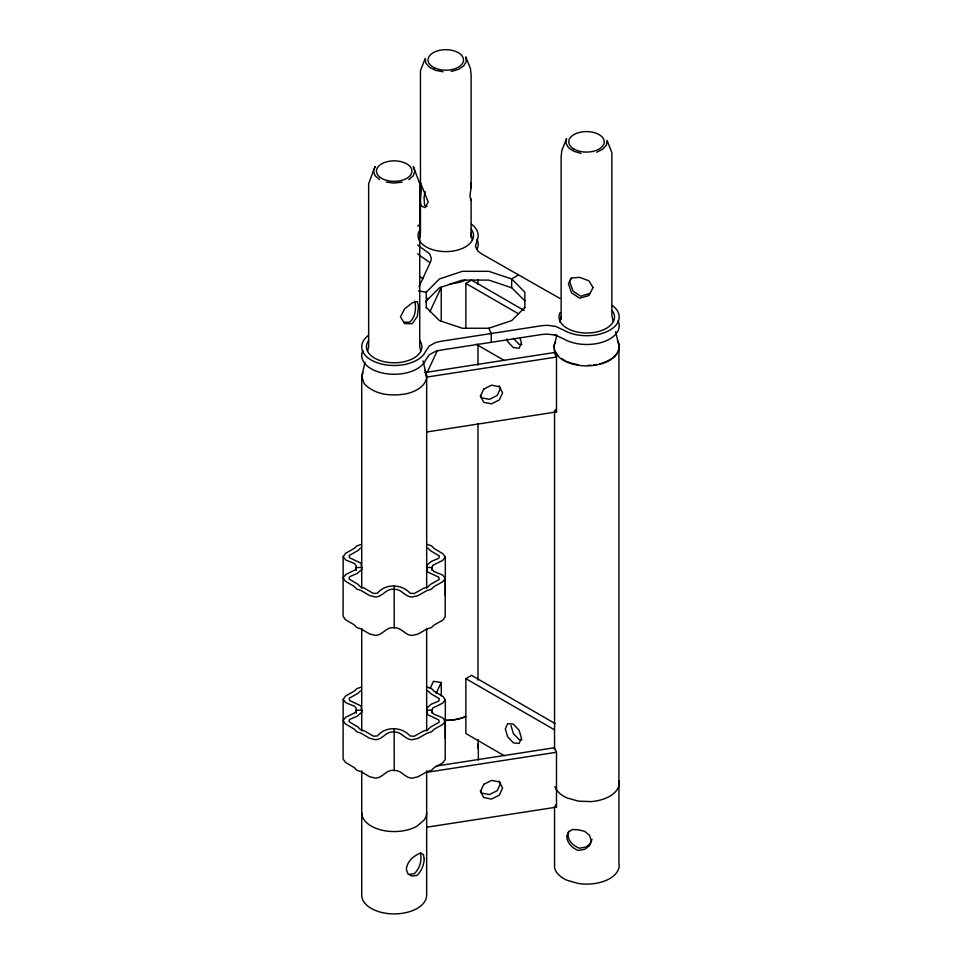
<?xml version="1.0" encoding="UTF-8"?>
<svg xmlns="http://www.w3.org/2000/svg" width="962" height="962" viewBox="0 0 962 962"><rect width="100%" height="100%" fill="white"/><g stroke="black" fill="none" stroke-linecap="round" stroke-linejoin="round"><path stroke-width="1.44" d="M478.282 739.694L477.946 748.448L477.549 746.115M420.454 183.862L420.502 182.828L428.222 202.044L425.18 207.648L421.103 205.94C418.71 198.545 422.967 190.957 420.454 183.862L420.454 70.563L425.264 58.381L425.793 63.035L429.365 67.22L435.437 70.286L443.085 71.789M451.142 71.489L458.381 69.42L463.708 65.921L466.293 61.508L465.776 56.854L470.454 68.663L471.115 74.411L471.115 187.71L469.949 195.587L471.067 200.553L470.454 198.304M425.12 191.366L424.05 197.631L424.603 205.399L427.128 206.457M365.019 362.289L361.724 376.407L361.724 588.191M367.652 350.998L368.65 346.765L368.65 183.646L375.072 166.534L373.496 171.104L375.072 175.673L379.557 179.557M556.866 334.98L555.194 342.135A32.467 18.747 0 0 0 584.114 365.825A32.467 18.747 0 0 0 618.722 344.817L615.632 331.71M559.872 322.126L561.207 316.414M419.083 239.502L420.454 233.682L420.454 195.671M568.903 831.24L568.013 834.09C567.917 840.956 573.376 845.971 579.377 848.195L585.822 847.053L590.548 843.433L591.991 839.273M362.963 372.823L361.724 376.407L364.189 383.585C374.783 395.178 392.039 396.452 406.625 393.735A32.467 18.747 0 0 0 424.939 370.37M418.975 286.76L430.687 261.52L431.373 258.297L429.485 253.583L422.847 248.809A32.419 18.711 0 0 1 417.7 244.937M425.865 302.405L427.765 298.316M429.87 311.784L441.257 287.253L441.257 321.368M427.332 372.138L437.457 350.324M430.303 688.095L433.465 681.276L441.257 682.479L441.257 695.839M436.195 693.386L441.257 682.479M571.332 277.994L569.564 281.241L573.015 291.137L580.651 296.2L589.922 293.362M427.2 544.432L431.649 545.959L434.175 548.568L443.085 553.859L445.322 557.226L442.616 560.485L432.708 565.343L432.106 567.484L432.166 569.348L433.862 571.488L442.676 575.048L445.214 578.342L445.214 616.774L442.821 620.105L434.151 624.975L431.493 627.549L426.972 629.004L417.821 634.15L411.976 635.437C404.894 635.353 401.455 627.08 394.216 627.813C386.399 626.226 382.888 635.365 375.408 635.377L369.624 633.994L361.195 628.98L356.734 627.452L354.22 624.843L345.31 619.552L343.073 616.185L343.169 556.649L345.574 553.306L354.244 548.436L356.89 545.875L361.423 544.408M427.2 687.157L431.649 688.684L434.175 691.293L443.085 696.584L445.322 699.951L442.616 703.21L432.708 708.068L432.106 710.209L432.166 712.072L433.862 714.213L442.676 717.772L445.214 721.067L445.214 759.487L442.821 762.83L434.151 767.7L431.493 770.273L426.972 771.728L417.821 776.863L411.976 778.162C404.894 778.078 401.455 769.804 394.216 770.526C386.399 768.939 382.888 778.09 375.408 778.102L369.624 776.719L361.195 771.704L356.734 770.177L354.22 767.568L345.31 762.277L343.073 758.91L343.169 699.374L345.574 696.031L354.244 691.161L356.89 688.588L361.423 687.133M445.214 578.342L442.821 581.673L434.151 586.543L431.493 589.117L426.972 590.572L417.821 595.718L411.976 597.005C404.894 596.933 401.455 588.66 394.216 589.381C386.399 587.794 382.888 596.945 375.408 596.957L369.624 595.562L361.195 590.56L356.734 589.033L354.22 586.423L345.31 581.132L343.073 577.765L345.767 574.506L355.675 569.636L356.217 565.644L354.533 563.504L345.719 559.944L343.169 556.649M445.214 721.067L442.821 724.398L434.151 729.268L431.493 731.841L426.972 733.297L417.821 738.443L411.976 739.73C404.894 739.658 401.455 731.373 394.216 732.106C386.399 730.519 382.888 739.67 375.408 739.67L369.624 738.287L361.195 733.284L356.734 731.757L354.22 729.136L345.31 723.857L343.073 720.478L345.767 717.231L355.675 712.361L356.217 708.369L354.533 706.228L345.719 702.669L343.169 699.374M426.274 307.876L426.274 292.159L439.478 278.944L462.361 271.32L488.78 271.32L511.664 278.944L524.867 292.159L524.867 307.876M426.274 300.938L439.478 287.734L462.361 280.098L488.78 280.098L511.664 287.734L524.867 300.938M524.867 307.407L511.664 320.623L488.78 328.246L462.361 328.246L439.478 320.623L426.274 307.407M360.546 548.039L357.9 550.613L349.23 555.483L349.603 557.804L361.075 563.227L361.724 569.576L357.13 573.532L349.555 576.707L349.062 579.028L357.972 584.307L360.497 586.916L364.947 588.455L373.388 593.458L377.405 593.241C385.437 583.237 401.912 583.886 410.161 593.265L414.165 593.554L423.316 588.407L427.837 586.952L430.495 584.379L439.165 579.509L438.78 577.188L427.308 571.765L426.671 565.415L431.265 561.459L438.828 558.285L439.321 555.964L430.423 550.685L427.898 548.063M360.546 690.764L357.9 693.337L349.23 698.208L349.603 700.528L361.075 705.952L361.724 712.301L357.13 716.257L349.555 719.432L349.062 721.74L357.972 727.031L360.497 729.641L364.947 731.168L373.388 736.183L377.405 735.954C385.437 725.961 401.912 726.611 410.161 735.99L414.165 736.279L423.316 731.132L427.837 729.677L430.495 727.104L439.165 722.234L438.78 719.913L427.308 714.477L426.671 708.128L431.265 704.184L438.828 700.997L439.321 698.689L430.423 693.41L427.898 690.788M408.826 179.557L413.311 175.673L414.887 171.104L413.311 166.534L419.745 183.646L419.745 346.765L420.731 350.998M465.861 327.91L465.861 283.405L471.56 280.11L524.242 310.522M518.35 275.084L511.664 278.944L511.664 287.734M504.401 755.783L465.861 733.525L465.861 678.643L471.56 675.348L555.074 723.556M596.705 152.212L602.813 149.17L606.445 145.009L607.034 140.356L611.856 152.549L611.856 315.668L613.227 321.5M424.519 372.607L554.401 352.525L556.493 357.022L556.493 411.916L426.611 432.01M556.493 357.022L426.611 377.116L425.565 374.867M436.327 766.017L554.401 747.751L556.493 752.248L556.493 807.142L426.611 827.236M426.611 772.342L556.493 752.248M408.934 874.422L414.309 873.736C419.925 868.337 422.041 860.401 420.49 852.837M402.116 182.143L394.192 183.057L386.279 182.143M361.724 567.496L356.289 567.508L356.289 570.466M426.671 567.496L432.106 567.484L432.106 570.442M361.724 710.221L356.289 710.233L356.289 713.191M426.671 710.221L432.106 710.209L432.106 713.155M404.004 322.162L409.692 322.234C415.56 316.799 416.305 308.489 414.814 301.094M521.957 344.624L519.095 344.336L513.383 338.299M521.957 739.85L519.095 739.574L513.383 733.537L511.014 725.576M418.434 290.945L426.274 292.159M580.988 153.343L573.773 151.238L568.494 147.715L565.957 143.29L566.546 138.636L561.868 150.433L561.147 156.169L561.147 319.288M559.896 298.424L481.301 253.691L477.922 251.106L475.468 246.476L477.08 240.428A32.419 18.711 0 0 0 471.452 224.158M465.861 283.405L518.53 313.816M554.509 334.584L557.082 336.075M476.13 344.228L504.401 360.546M465.861 678.643L554.509 729.821M429.485 262.373L422.847 257.6A32.419 18.711 0 0 1 417.7 253.715M499.206 385.87L500.505 388.299L497.27 395.406L489.466 399.35L481.649 397.823L480.363 395.382M499.206 781.096L500.505 783.537L497.27 790.632L489.466 794.576L481.649 793.049L480.363 790.608M555.447 409.668L556.493 411.916M488.78 328.246L491.233 333.525L491.233 342.304M555.447 804.893L556.493 807.142M519.901 337.65L521.476 342.965L519.107 348.196L513.395 347.631L507.683 341.594L506.89 338.937M470.791 233.213L472.462 240.368M423.039 360.882L426.671 376.407L426.671 588.191M470.863 183.02L471.115 187.71M394.192 586.243L394.216 627.813M394.192 728.968L394.216 770.526M618.927 344.18L618.927 862.914A32.467 18.747 0 0 1 578.33 883.477L566.967 880.242A32.467 18.747 0 0 1 554.545 867.808L554.545 806.433M554.545 349.074L554.545 353.571M554.545 410.558L554.545 749.482M478.33 743.806L478.33 759.98M477.982 279.689L477.982 284.187M477.982 344.18L477.982 365.175M477.982 423.665L477.982 680.098M471.115 199.519L471.115 237.53M445.322 557.226L445.322 595.658M445.322 699.951L445.322 738.383M426.671 628.354L426.671 730.904M426.671 770.827L426.671 895.153A32.467 18.747 0 0 1 394.192 913.9A32.467 18.747 0 0 1 361.724 895.153L361.724 770.827M361.724 628.354L361.724 730.904M465.836 716.51A32.467 18.747 0 0 1 444.6 720.322M617.484 340.596A32.467 18.747 0 0 1 612.493 358.032M611.507 358.742A32.467 18.747 0 0 1 602.97 362.854M601.755 363.239A32.467 18.747 0 0 1 599.182 363.937M596.488 364.502A32.467 18.747 0 0 1 593.734 364.935M590.969 365.211A32.467 18.747 0 0 1 588.179 365.356M578.33 364.73A32.467 18.747 0 0 1 566.967 361.496M565.572 360.846A32.467 18.747 0 0 1 561.724 358.573M558.609 356A32.467 18.747 0 0 1 555.363 351.455M554.304 347.619A32.467 18.747 0 0 1 555.363 341.775M618.927 780.579A32.467 18.747 0 0 1 590.969 801.611L578.33 801.13L566.967 797.895A32.467 18.747 0 0 1 554.882 786.663M618.085 320.923A32.419 18.711 0 0 1 602.982 341.979A32.419 18.711 0 0 1 563.852 339.009L555.591 335.173L547.414 334.079L541.846 334.475L440.608 350.144L435.449 351.407L429.317 354.701L425.481 360.413A32.419 18.711 0 0 1 385.774 373.641A32.419 18.711 0 0 1 362.854 350.721M612.445 305.555A32.419 18.711 0 0 1 608.176 331.048A32.419 18.711 0 0 1 563.852 330.219L555.591 326.383L547.414 325.3L541.846 325.697L440.608 341.354L435.449 342.628L429.317 345.923L425.481 351.623A32.419 18.711 0 0 1 379.798 363.564A32.419 18.711 0 0 1 368.494 335.353M612.217 310.618A27.73 16.017 0 0 1 588.816 332.96A27.73 16.017 0 0 1 559.98 312.842M419.612 340.416A27.73 16.017 0 0 1 394.167 362.794A27.73 16.017 0 0 1 368.723 340.416M477.08 239.514A32.419 18.711 0 0 1 477.08 249.206M417.7 226.226A32.419 18.711 0 0 1 420.105 224.158M471.224 229.209A27.73 16.017 0 0 1 445.779 251.599A27.73 16.017 0 0 1 420.334 229.209M465.548 280.122A32.467 18.747 0 0 1 450.048 283.838M423.184 278.715A32.467 18.747 0 0 1 420.021 276.659M465.548 716.522A32.467 18.747 0 0 1 444.336 720.382M426.671 812.818A32.467 18.747 0 0 1 424.194 819.985L417.159 826.069A32.467 18.747 0 0 1 381.77 830.134A32.467 18.747 0 0 1 361.724 812.818M424.254 858.801C423.989 864.982 421.452 870.935 417.159 875.384L411.784 876.069L407.852 873.797L406.337 869.143C407.203 861.194 413.624 855.699 420.743 852.993L423.364 854.509L424.254 858.801M418.506 306.457L417.376 316.233L412.265 323.713L404.605 323.605L400.432 316.883L404.605 308.862L412.265 302.85L417.376 301.491L418.506 306.457M566.967 836.146L566.774 836.748C567.388 843.277 572.33 848.292 578.33 850.444L584.776 849.314L589.49 845.706L591.245 840.535L589.49 835.365L584.776 831.396L578.33 829.761L572.534 829.509L568.302 832.082L566.967 836.146M507.683 723.628L505.315 728.859L507.683 736.832L513.395 742.856L519.107 743.434L521.476 738.191L519.107 730.23L513.395 724.194L507.683 723.628M483.742 389.117L480.507 396.224L483.742 402.32L491.546 403.848L499.35 399.903L502.585 392.809L499.35 386.7L491.546 385.185L483.742 389.117M483.742 784.355L480.507 791.449L483.742 797.546L491.546 799.073L499.35 795.141L502.585 788.034L499.35 781.938L491.546 780.41L483.742 784.355M593.061 287.554L588.876 295.55L579.689 298.208L571.464 292.773L568.434 283.622L571.464 278.018L579.689 277.357L588.876 280.796L593.061 287.554M380.11 177.345A17.761 10.257 0 0 0 410.606 175.036A17.761 10.257 0 0 0 391.883 160.943A17.761 10.257 0 0 0 380.11 177.345M434.968 68.074A17.761 10.257 0 0 0 463.383 61.279A17.761 10.257 0 0 0 438.985 50.469A17.761 10.257 0 0 0 434.968 68.074M573.845 149.014A17.761 10.257 0 0 0 603.619 144.553A17.761 10.257 0 0 0 582.034 131.902A17.761 10.257 0 0 0 573.845 149.014"/></g></svg>
